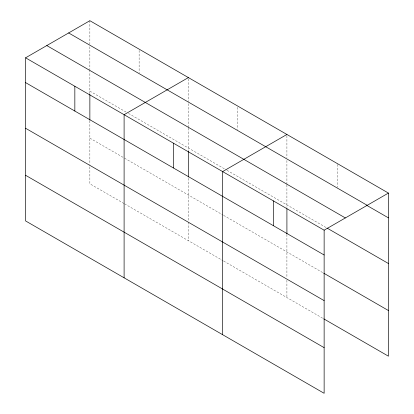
<?xml version="1.0" encoding="UTF-8"?>
<svg xmlns="http://www.w3.org/2000/svg" width="414" height="414" viewBox="0 0 414 414"><rect width="100%" height="100%" fill="white"/><g stroke="black" fill="none" stroke-linecap="round" stroke-linejoin="round"><path stroke-width="0.31" stroke-dasharray="2.07 1.55" d="M89.864 93.714L89.864 71.208M89.864 70.566L89.864 46.135M188.391 128.092L188.391 150.598M188.391 127.45L188.391 103.66M286.912 184.975L286.912 207.481M286.912 184.328L286.912 160.544M89.864 91.137L126.249 112.147M128.49 113.436L226.453 169.999M227.017 170.32L326.511 227.767M89.864 138.167L124.014 157.879M124.573 158.205L223.094 215.089M223.658 215.409L323.168 272.862M124.014 203.528L89.864 183.811L89.864 164.524M124.573 203.848L223.094 260.732M223.658 261.058L323.168 318.506M337.669 164.405L337.669 187.288M286.912 135.735L286.912 157.988M286.912 234.536L286.912 277.649M286.912 280.221L286.912 297.578M237.652 107.293L237.652 129.546M188.391 78.857L188.391 101.74M188.391 178.299L188.391 221.407M188.391 222.049L188.391 240.694M139.125 50.415L139.125 72.662M89.864 20.7L89.864 44.22M89.864 120.774L89.864 163.882"/><path stroke-width="0.62" d="M324.136 300.626L324.136 230.189L25.575 57.815L25.575 220.926L324.136 393.3L324.136 300.626L25.575 128.252M323.727 318.832L388.425 356.185L388.425 193.074L89.864 20.7L25.575 57.815M188.391 77.584L124.102 114.699L124.102 277.81M286.912 134.467L222.623 171.582L222.623 334.693M324.136 230.189L388.425 193.074M68.646 32.949L367.208 205.318M366.669 205.308L388.425 217.862M46.792 45.566L345.354 217.94M327.07 228.088L388.425 263.511M25.575 82.609L324.136 254.983M323.727 273.183L388.425 310.536M25.575 175.282L324.136 347.656M286.912 208.77L286.912 233.894M273.38 200.883L273.38 225.677M188.391 151.239L188.391 177.011M173.362 143.141L173.362 167.934M89.864 94.361L89.864 120.127M74.841 86.257L74.841 111.05"/></g></svg>
